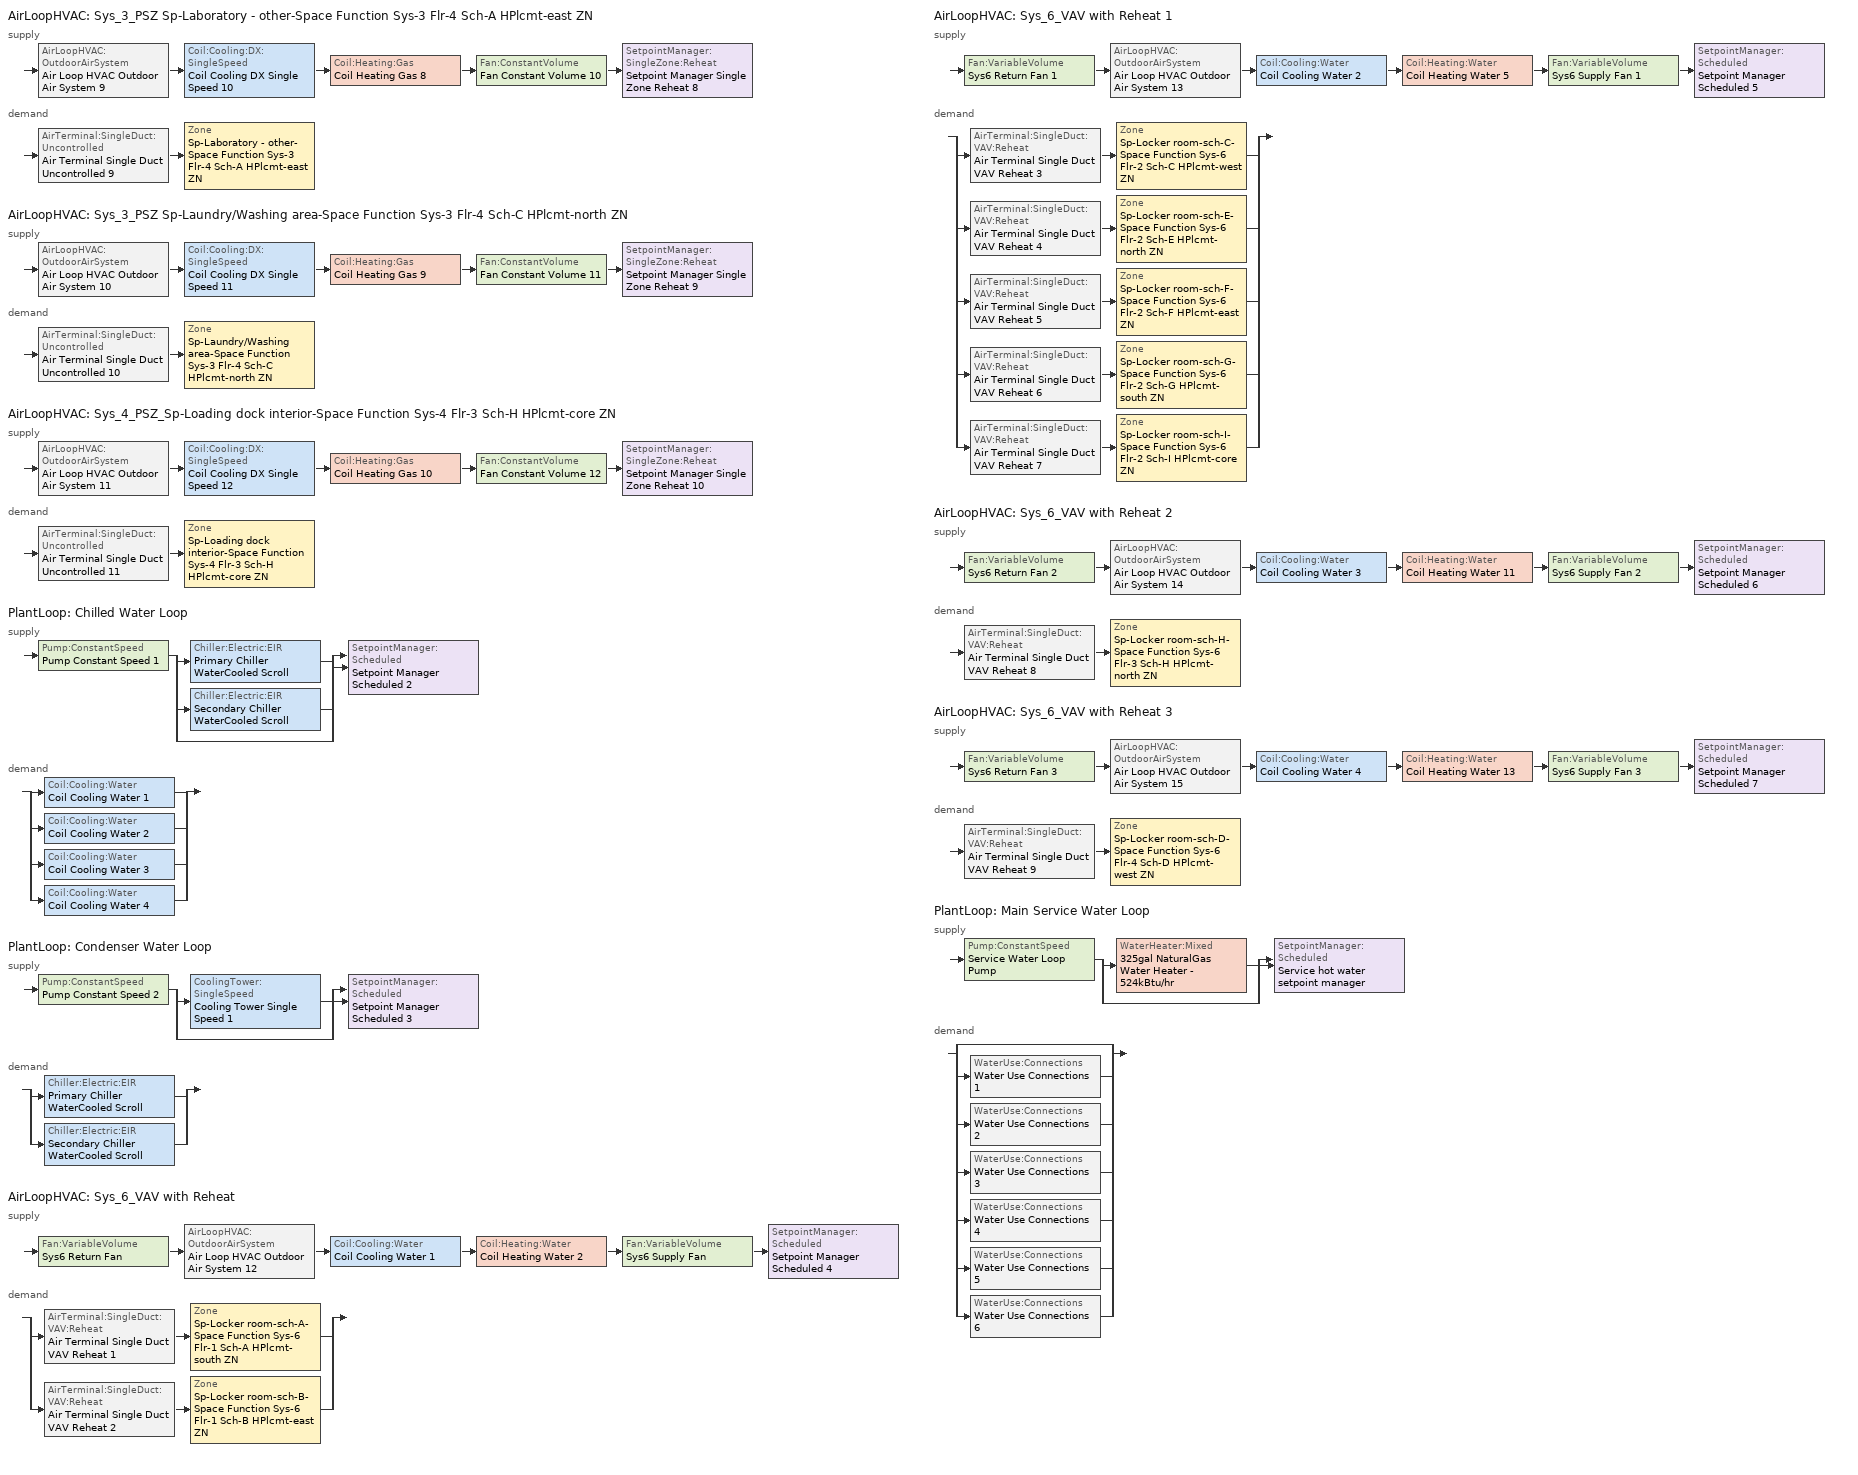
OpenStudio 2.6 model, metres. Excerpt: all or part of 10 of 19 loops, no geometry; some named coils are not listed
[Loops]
AirLoopHVAC 'Sys_3_PSZ Sp-Laboratory - other-Space Function Sys-3 Flr-4 Sch-A HPlcmt-east ZN'
 supply: AirLoopHVAC:OutdoorAirSystem 'Air Loop HVAC Outdoor Air System 9' > Coil:Cooling:DX:SingleSpeed 'Coil Cooling DX Single Speed 10' > Coil:Heating:Gas 'Coil Heating Gas 8' > Fan:ConstantVolume 'Fan Constant Volume 10' > SetpointManager:SingleZone:Reheat 'Setpoint Manager Single Zone Reheat 8'
 demand: AirTerminal:SingleDuct:Uncontrolled 'Air Terminal Single Duct Uncontrolled 9' > Zone 'Sp-Laboratory - other-Space Function Sys-3 Flr-4 Sch-A HPlcmt-east ZN'
AirLoopHVAC 'Sys_3_PSZ Sp-Laundry/Washing area-Space Function Sys-3 Flr-4 Sch-C HPlcmt-north ZN'
 supply: AirLoopHVAC:OutdoorAirSystem 'Air Loop HVAC Outdoor Air System 10' > Coil:Cooling:DX:SingleSpeed 'Coil Cooling DX Single Speed 11' > Coil:Heating:Gas 'Coil Heating Gas 9' > Fan:ConstantVolume 'Fan Constant Volume 11' > SetpointManager:SingleZone:Reheat 'Setpoint Manager Single Zone Reheat 9'
 demand: AirTerminal:SingleDuct:Uncontrolled 'Air Terminal Single Duct Uncontrolled 10' > Zone 'Sp-Laundry/Washing area-Space Function Sys-3 Flr-4 Sch-C HPlcmt-north ZN'
AirLoopHVAC 'Sys_4_PSZ_Sp-Loading dock interior-Space Function Sys-4 Flr-3 Sch-H HPlcmt-core ZN'
 supply: AirLoopHVAC:OutdoorAirSystem 'Air Loop HVAC Outdoor Air System 11' > Coil:Cooling:DX:SingleSpeed 'Coil Cooling DX Single Speed 12' > Coil:Heating:Gas 'Coil Heating Gas 10' > Fan:ConstantVolume 'Fan Constant Volume 12' > SetpointManager:SingleZone:Reheat 'Setpoint Manager Single Zone Reheat 10'
 demand: AirTerminal:SingleDuct:Uncontrolled 'Air Terminal Single Duct Uncontrolled 11' > Zone 'Sp-Loading dock interior-Space Function Sys-4 Flr-3 Sch-H HPlcmt-core ZN'
PlantLoop 'Chilled Water Loop'
 supply: Pump:ConstantSpeed 'Pump Constant Speed 1' > split
  | Chiller:Electric:EIR 'Primary Chiller WaterCooled Scroll'
  | Chiller:Electric:EIR 'Secondary Chiller WaterCooled Scroll'
  | bypass
  join > SetpointManager:Scheduled 'Setpoint Manager Scheduled 2'
 demand: split
  | Coil:Cooling:Water 'Coil Cooling Water 1'
  | Coil:Cooling:Water 'Coil Cooling Water 2'
  | Coil:Cooling:Water 'Coil Cooling Water 3'
  | Coil:Cooling:Water 'Coil Cooling Water 4'
PlantLoop 'Condenser Water Loop'
 supply: Pump:ConstantSpeed 'Pump Constant Speed 2' > split
  | CoolingTower:SingleSpeed 'Cooling Tower Single Speed 1'
  | bypass
  join > SetpointManager:Scheduled 'Setpoint Manager Scheduled 3'
 demand: split
  | Chiller:Electric:EIR 'Primary Chiller WaterCooled Scroll'
  | Chiller:Electric:EIR 'Secondary Chiller WaterCooled Scroll'
AirLoopHVAC 'Sys_6_VAV with Reheat'
 supply: Fan:VariableVolume 'Sys6 Return Fan' > AirLoopHVAC:OutdoorAirSystem 'Air Loop HVAC Outdoor Air System 12' > Coil:Cooling:Water 'Coil Cooling Water 1' > Coil:Heating:Water 'Coil Heating Water 2' > Fan:VariableVolume 'Sys6 Supply Fan' > SetpointManager:Scheduled 'Setpoint Manager Scheduled 4'
 demand: split
  | AirTerminal:SingleDuct:VAV:Reheat 'Air Terminal Single Duct VAV Reheat 1' > Zone 'Sp-Locker room-sch-A-Space Function Sys-6 Flr-1 Sch-A HPlcmt-south ZN'
  | AirTerminal:SingleDuct:VAV:Reheat 'Air Terminal Single Duct VAV Reheat 2' > Zone 'Sp-Locker room-sch-B-Space Function Sys-6 Flr-1 Sch-B HPlcmt-east ZN'
AirLoopHVAC 'Sys_6_VAV with Reheat 1'
 supply: Fan:VariableVolume 'Sys6 Return Fan 1' > AirLoopHVAC:OutdoorAirSystem 'Air Loop HVAC Outdoor Air System 13' > Coil:Cooling:Water 'Coil Cooling Water 2' > Coil:Heating:Water 'Coil Heating Water 5' > Fan:VariableVolume 'Sys6 Supply Fan 1' > SetpointManager:Scheduled 'Setpoint Manager Scheduled 5'
 demand: split
  | AirTerminal:SingleDuct:VAV:Reheat 'Air Terminal Single Duct VAV Reheat 3' > Zone 'Sp-Locker room-sch-C-Space Function Sys-6 Flr-2 Sch-C HPlcmt-west ZN'
  | AirTerminal:SingleDuct:VAV:Reheat 'Air Terminal Single Duct VAV Reheat 4' > Zone 'Sp-Locker room-sch-E-Space Function Sys-6 Flr-2 Sch-E HPlcmt-north ZN'
  | AirTerminal:SingleDuct:VAV:Reheat 'Air Terminal Single Duct VAV Reheat 5' > Zone 'Sp-Locker room-sch-F-Space Function Sys-6 Flr-2 Sch-F HPlcmt-east ZN'
  | AirTerminal:SingleDuct:VAV:Reheat 'Air Terminal Single Duct VAV Reheat 6' > Zone 'Sp-Locker room-sch-G-Space Function Sys-6 Flr-2 Sch-G HPlcmt-south ZN'
  | AirTerminal:SingleDuct:VAV:Reheat 'Air Terminal Single Duct VAV Reheat 7' > Zone 'Sp-Locker room-sch-I-Space Function Sys-6 Flr-2 Sch-I HPlcmt-core ZN'
AirLoopHVAC 'Sys_6_VAV with Reheat 2'
 supply: Fan:VariableVolume 'Sys6 Return Fan 2' > AirLoopHVAC:OutdoorAirSystem 'Air Loop HVAC Outdoor Air System 14' > Coil:Cooling:Water 'Coil Cooling Water 3' > Coil:Heating:Water 'Coil Heating Water 11' > Fan:VariableVolume 'Sys6 Supply Fan 2' > SetpointManager:Scheduled 'Setpoint Manager Scheduled 6'
 demand: AirTerminal:SingleDuct:VAV:Reheat 'Air Terminal Single Duct VAV Reheat 8' > Zone 'Sp-Locker room-sch-H-Space Function Sys-6 Flr-3 Sch-H HPlcmt-north ZN'
AirLoopHVAC 'Sys_6_VAV with Reheat 3'
 supply: Fan:VariableVolume 'Sys6 Return Fan 3' > AirLoopHVAC:OutdoorAirSystem 'Air Loop HVAC Outdoor Air System 15' > Coil:Cooling:Water 'Coil Cooling Water 4' > Coil:Heating:Water 'Coil Heating Water 13' > Fan:VariableVolume 'Sys6 Supply Fan 3' > SetpointManager:Scheduled 'Setpoint Manager Scheduled 7'
 demand: AirTerminal:SingleDuct:VAV:Reheat 'Air Terminal Single Duct VAV Reheat 9' > Zone 'Sp-Locker room-sch-D-Space Function Sys-6 Flr-4 Sch-D HPlcmt-west ZN'
PlantLoop 'Main Service Water Loop'
 supply: Pump:ConstantSpeed 'Service Water Loop Pump' > split
  | WaterHeater:Mixed '325gal NaturalGas Water Heater - 524kBtu/hr'
  | bypass
  join > SetpointManager:Scheduled 'Service hot water setpoint manager'
 demand: split
  | bypass
  | WaterUse:Connections 'Water Use Connections 1'
  | WaterUse:Connections 'Water Use Connections 2'
  | WaterUse:Connections 'Water Use Connections 3'
  | WaterUse:Connections 'Water Use Connections 4'
  | WaterUse:Connections 'Water Use Connections 5'
  | WaterUse:Connections 'Water Use Connections 6'
[Sizing:Zone] Zone Cooling Design Supply Air Temperature Input Method=SupplyAirTemperature; Zone Cooling Design Supply Air Temperature {C}=13; Zone Cooling Design Supply Air Temperature Difference {deltaC}=11.11; Zone Heating Design Supply Air Temperature Input Method=SupplyAirTemperature; Zone Heating Design Supply Air Temperature {C}=43; Zone Heating Design Supply Air Temperature Difference {deltaC}=11.11; Zone Cooling Design Supply Air Humidity Ratio {kg-H2O/kg-air}=0.0085; Zone Heating Design Supply Air Humidity Ratio {kg-H2O/kg-air}=0.008; Zone Heating Sizing Factor=1.3; Zone Cooling Sizing Factor=1.1; Cooling Design Air Flow Method=DesignDay; Heating Design Air Flow Method=DesignDay; Account for Dedicated Outdoor Air System=No; Dedicated Outdoor Air System Control Strategy=NeutralSupplyAir; Dedicated Outdoor Air Low Setpoint Temperature for Design {C}=autosize; Dedicated Outdoor Air High Setpoint Temperature for Design {C}=autosize
Sp-Laboratory - other-Space Function Sys-3 Flr-4 Sch-A HPlcmt-east ZN; Sp-Laundry/Washing area-Space Function Sys-3 Flr-4 Sch-C HPlcmt-north ZN; Sp-Loading dock interior-Space Function Sys-4 Flr-3 Sch-H HPlcmt-core ZN; Sp-Locker room-sch-A-Space Function Sys-6 Flr-1 Sch-A HPlcmt-south ZN; Sp-Locker room-sch-B-Space Function Sys-6 Flr-1 Sch-B HPlcmt-east ZN; Sp-Locker room-sch-F-Space Function Sys-6 Flr-2 Sch-F HPlcmt-east ZN; Sp-Locker room-sch-C-Space Function Sys-6 Flr-2 Sch-C HPlcmt-west ZN; Sp-Locker room-sch-E-Space Function Sys-6 Flr-2 Sch-E HPlcmt-north ZN; Sp-Locker room-sch-G-Space Function Sys-6 Flr-2 Sch-G HPlcmt-south ZN; Sp-Locker room-sch-I-Space Function Sys-6 Flr-2 Sch-I HPlcmt-core ZN; Sp-Locker room-sch-H-Space Function Sys-6 Flr-3 Sch-H HPlcmt-north ZN; Sp-Locker room-sch-D-Space Function Sys-6 Flr-4 Sch-D HPlcmt-west ZN
[Zone equipment]
Sp-Laboratory - other-Space Function Sys-3 Flr-4 Sch-A HPlcmt-east ZN: Air Terminal Single Duct Uncontrolled 9, Zone HVAC Baseboard Convective Water 9
Sp-Laundry/Washing area-Space Function Sys-3 Flr-4 Sch-C HPlcmt-north ZN: Air Terminal Single Duct Uncontrolled 10, Zone HVAC Baseboard Convective Water 10
Sp-Loading dock interior-Space Function Sys-4 Flr-3 Sch-H HPlcmt-core ZN: Air Terminal Single Duct Uncontrolled 11, Zone HVAC Baseboard Convective Water 11
Sp-Locker room-sch-A-Space Function Sys-6 Flr-1 Sch-A HPlcmt-south ZN: Air Terminal Single Duct VAV Reheat 1, Zone HVAC Baseboard Convective Water 12
Sp-Locker room-sch-B-Space Function Sys-6 Flr-1 Sch-B HPlcmt-east ZN: Air Terminal Single Duct VAV Reheat 2, Zone HVAC Baseboard Convective Water 13
Sp-Locker room-sch-F-Space Function Sys-6 Flr-2 Sch-F HPlcmt-east ZN: Air Terminal Single Duct VAV Reheat 5, Zone HVAC Baseboard Convective Water 16
Sp-Locker room-sch-C-Space Function Sys-6 Flr-2 Sch-C HPlcmt-west ZN: Air Terminal Single Duct VAV Reheat 3, Zone HVAC Baseboard Convective Water 14
Sp-Locker room-sch-E-Space Function Sys-6 Flr-2 Sch-E HPlcmt-north ZN: Air Terminal Single Duct VAV Reheat 4, Zone HVAC Baseboard Convective Water 15
Sp-Locker room-sch-G-Space Function Sys-6 Flr-2 Sch-G HPlcmt-south ZN: Air Terminal Single Duct VAV Reheat 6, Zone HVAC Baseboard Convective Water 17
Sp-Locker room-sch-I-Space Function Sys-6 Flr-2 Sch-I HPlcmt-core ZN: Air Terminal Single Duct VAV Reheat 7, Zone HVAC Baseboard Convective Water 18
Sp-Locker room-sch-H-Space Function Sys-6 Flr-3 Sch-H HPlcmt-north ZN: Air Terminal Single Duct VAV Reheat 8, Zone HVAC Baseboard Convective Water 19
Sp-Locker room-sch-D-Space Function Sys-6 Flr-4 Sch-D HPlcmt-west ZN: Air Terminal Single Duct VAV Reheat 9, Zone HVAC Baseboard Convective Water 20
[PlantLoop] Glycol Concentration=0; Plant Loop Volume {m3}=Autocalculate; Load Distribution Scheme=Optimal
Name | Maximum Loop Temperature {C} | Minimum Loop Temperature {C}
Chilled Water Loop; Condenser Water Loop
Main Service Water Loop | 60 | 10
[Sizing:Plant] Sizing Option=NonCoincident; Zone Timesteps in Averaging Window=1; Coincident Sizing Factor Mode=None
Name | Loop Type | Design Loop Exit Temperature {C} | Loop Design Temperature Difference {deltaC}
Chilled Water Loop | Cooling | 7 | 6
Condenser Water Loop | Condenser | 29 | 6
Main Service Water Loop | Heating | 60 | 5
[AirLoopHVAC] Availability Schedule=Always On Discrete; Design Supply Air Flow Rate {m3/s}=AutoSize
Sys_3_PSZ Sp-Laboratory - other-Space Function Sys-3 Flr-4 Sch-A HPlcmt-east ZN; Sys_3_PSZ Sp-Laundry/Washing area-Space Function Sys-3 Flr-4 Sch-C HPlcmt-north ZN; Sys_4_PSZ_Sp-Loading dock interior-Space Function Sys-4 Flr-3 Sch-H HPlcmt-core ZN; Sys_6_VAV with Reheat; Sys_6_VAV with Reheat 1; Sys_6_VAV with Reheat 2; Sys_6_VAV with Reheat 3
[Sizing:System] Type of Load to Size On=Sensible; Design Outdoor Air Flow Rate {m3/s}=Autosize; Preheat Design Temperature {C}=7; Preheat Design Humidity Ratio {kg-H2O/kg-Air}=0.008; Precool Design Humidity Ratio {kg-H2O/kg-Air}=0.008; Central Cooling Design Supply Air Temperature {C}=13; Sizing Option=NonCoincident; 100% Outdoor Air in Cooling=No; 100% Outdoor Air in Heating=No; Central Cooling Design Supply Air Humidity Ratio {kg-H2O/kg-Air}=0.0085; Central Heating Design Supply Air Humidity Ratio {kg-H2O/kg-Air}=0.008; Cooling Design Air Flow Method=DesignDay; Cooling Design Air Flow Rate {m3/s}=0; Heating Design Air Flow Method=DesignDay; Heating Design Air Flow Rate {m3/s}=0; System Outdoor Air Method=ZoneSum; Zone Maximum Outdoor Air Fraction=1; Cooling Supply Air Flow Rate Per Floor Area {m3/s-m2}=0.00996765; Cooling Fraction of Autosized Cooling Supply Air Flow Rate=1; Cooling Supply Air Flow Rate Per Unit Cooling Capacity {m3/s-W}=3.94755e-05; Heating Supply Air Flow Rate Per Floor Area {m3/s-m2}=0.00996765; Heating Fraction of Autosized Heating Supply Air Flow Rate=1; Heating Fraction of Autosized Cooling Supply Air Flow Rate=1; Heating Supply Air Flow Rate Per Unit Heating Capacity {m3/s-W}=3.15882e-05; Cooling Design Capacity Method=CoolingDesignCapacity; Cooling Design Capacity {W}=autosize; Cooling Design Capacity Per Floor Area {W/m2}=234.7; Fraction of Autosized Cooling Design Capacity=1; Heating Design Capacity Method=HeatingDesignCapacity; Heating Design Capacity {W}=autosize; Heating Design Capacity Per Floor Area {W/m2}=157; Fraction of Autosized Heating Design Capacity=1; Central Cooling Capacity Control Method=OnOff
Name | Minimum System Air Flow Ratio | Precool Design Temperature {C} | Central Heating Design Supply Air Temperature {C}
Sys_3_PSZ Sp-Laboratory - other-Space Function Sys-3 Flr-4 Sch-A HPlcmt-east ZN; Sys_3_PSZ Sp-Laundry/Washing area-Space Function Sys-3 Flr-4 Sch-C HPlcmt-north ZN; Sys_4_PSZ_Sp-Loading dock interior-Space Function Sys-4 Flr-3 Sch-H HPlcmt-core ZN | 1 | 13 | 43
Sys_6_VAV with Reheat; Sys_6_VAV with Reheat 1; Sys_6_VAV with Reheat 2; Sys_6_VAV with Reheat 3 | 0.3 | 12.8 | 13.1
[Fan:ConstantVolume] Availability Schedule=Always On Discrete; Maximum Flow Rate {m3/s}=AutoSize
Fan Constant Volume 10; Fan Constant Volume 11; Fan Constant Volume 12
[Coil:Cooling:DX:SingleSpeed] Availability Schedule=Always On Discrete; Rated Total Cooling Capacity {W}=autosize; Rated Sensible Heat Ratio=autosize; Rated COP {W/W}=3; Rated Air Flow Rate {m3/s}=autosize; Rated Evaporator Fan Power Per Volume Flow Rate {W/(m3/s)}=773.3; Condenser Type=AirCooled; Evaporative Condenser Effectiveness=0; Evaporative Condenser Air Flow Rate {m3/s}=Autosize; Evaporative Condenser Pump Rated Power Consumption {W}=Autosize; Crankcase Heater Capacity {W}=0; Maximum Outdoor Dry-Bulb Temperature for Crankcase Heater Operation {C}=0; Basin Heater Capacity {W/K}=0; Basin Heater Setpoint Temperature {C}=10
Name | Total Cooling Capacity Function of Temperature Curve | Total Cooling Capacity Function of Flow Fraction Curve | Energy Input Ratio Function of Temperature Curve | Energy Input Ratio Function of Flow Fraction Curve | Part Load Fraction Correlation Curve
Coil Cooling DX Single Speed 10 | Curve Biquadratic 19 | Curve Quadratic 26 | Curve Biquadratic 20 | Curve Quadratic 27 | Curve Quadratic 28
Coil Cooling DX Single Speed 11 | Curve Biquadratic 21 | Curve Quadratic 29 | Curve Biquadratic 22 | Curve Quadratic 30 | Curve Quadratic 31
Coil Cooling DX Single Speed 12 | Curve Biquadratic 23 | Curve Quadratic 32 | Curve Biquadratic 24 | Curve Quadratic 33 | Curve Cubic 3
[Controller:OutdoorAir] Minimum Outdoor Air Flow Rate {m3/s}=autosize; Maximum Outdoor Air Flow Rate {m3/s}=Autosize; Economizer Control Type=NoEconomizer; Economizer Control Action Type=ModulateFlow; Economizer Maximum Limit Dry-Bulb Temperature {C}=28; Economizer Maximum Limit Enthalpy {J/kg}=64000; Economizer Minimum Limit Dry-Bulb Temperature {C}=-100; Lockout Type=NoLockout; Minimum Limit Type=FixedMinimum; High Humidity Control=No; Heat Recovery Bypass Control Type=BypassWhenWithinEconomizerLimits
Name | Controller Mechanical Ventilation
Controller Outdoor Air 9 | Controller Mechanical Ventilation 9
Controller Outdoor Air 10 | Controller Mechanical Ventilation 10
Controller Outdoor Air 11 | Controller Mechanical Ventilation 11
Controller Outdoor Air 12 | Controller Mechanical Ventilation 12
Controller Outdoor Air 13 | Controller Mechanical Ventilation 13
Controller Outdoor Air 14 | Controller Mechanical Ventilation 14
Controller Outdoor Air 15 | Controller Mechanical Ventilation 15
[Controller:MechanicalVentilation] Availability Schedule=Always On Discrete; System Outdoor Air Method=ZoneSum
Controller Mechanical Ventilation 9; Controller Mechanical Ventilation 10; Controller Mechanical Ventilation 11; Controller Mechanical Ventilation 12; Controller Mechanical Ventilation 13; Controller Mechanical Ventilation 14; Controller Mechanical Ventilation 15
[AirLoopHVAC:OutdoorAirSystem]
Name | Controller
Air Loop HVAC Outdoor Air System 9 | Controller Outdoor Air 9
Air Loop HVAC Outdoor Air System 10 | Controller Outdoor Air 10
Air Loop HVAC Outdoor Air System 11 | Controller Outdoor Air 11
Air Loop HVAC Outdoor Air System 12 | Controller Outdoor Air 12
Air Loop HVAC Outdoor Air System 13 | Controller Outdoor Air 13
Air Loop HVAC Outdoor Air System 14 | Controller Outdoor Air 14
Air Loop HVAC Outdoor Air System 15 | Controller Outdoor Air 15
[Controller:WaterCoil] Action=Reverse; Minimum Actuated Flow {m3/s}=0
Name | Water Coil
Controller Water Coil 3 | Coil Cooling Water 1
Controller Water Coil 7 | Coil Cooling Water 2
Controller Water Coil 14 | Coil Cooling Water 3
Controller Water Coil 17 | Coil Cooling Water 4
[SetpointManager:Scheduled] Control Variable=Temperature
Name | Schedule
Setpoint Manager Scheduled 2 | CHW Temp
Setpoint Manager Scheduled 3 | CW Temp
Setpoint Manager Scheduled 4 | Supply Air Temp
Setpoint Manager Scheduled 5 | Supply Air Temp 1
Setpoint Manager Scheduled 6 | Supply Air Temp 2
Setpoint Manager Scheduled 7 | Supply Air Temp 3
Service hot water setpoint manager | Service Water Loop Temp - 140F
[AirTerminal:SingleDuct:Uncontrolled] Availability Schedule=Always On Discrete; Maximum Air Flow Rate {m3/s}=AutoSize
Air Terminal Single Duct Uncontrolled 9; Air Terminal Single Duct Uncontrolled 10; Air Terminal Single Duct Uncontrolled 11
[Coil:Heating:Gas] Availability Schedule=Always On Discrete; Gas Burner Efficiency=0.8; Nominal Capacity {W}=AutoSize; Parasitic Electric Load {W}=0; Parasitic Gas Load {W}=0
Coil Heating Gas 8; Coil Heating Gas 9; Coil Heating Gas 10
[SetpointManager:SingleZone:Reheat] Minimum Supply Air Temperature {C}=13; Maximum Supply Air Temperature {C}=43
Name | Control Zone
Setpoint Manager Single Zone Reheat 8 | Sp-Laboratory - other-Space Function Sys-3 Flr-4 Sch-A HPlcmt-east ZN
Setpoint Manager Single Zone Reheat 9 | Sp-Laundry/Washing area-Space Function Sys-3 Flr-4 Sch-C HPlcmt-north ZN
Setpoint Manager Single Zone Reheat 10 | Sp-Loading dock interior-Space Function Sys-4 Flr-3 Sch-H HPlcmt-core ZN
[Pump:ConstantSpeed] Rated Flow Rate {m3/s}=autosize; Rated Power Consumption {W}=autosize; Motor Efficiency=0.9; Fraction of Motor Inefficiencies to Fluid Stream=0; Pump Control Type=Intermittent; Design Power Sizing Method=PowerPerFlowPerPressure; Design Electric Power per Unit Flow Rate {W/(m3/s)}=348701.1; Design Shaft Power per Unit Flow Rate per Unit Head {W-s/m3-Pa}=1.28205
Name | Rated Pump Head {Pa}
Pump Constant Speed 1; Pump Constant Speed 2 | 179352
Service Water Loop Pump | 320408
[Chiller:Electric:EIR] Reference Capacity {W}=Autosize; Reference COP {W/W}=5.5; Condenser Type=WaterCooled; Design Heat Recovery Water Flow Rate {m3/s}=0; Sizing Factor=1; Basin Heater Capacity {W/K}=0; Basin Heater Setpoint Temperature {C}=10
Name | Cooling Capacity Function of Temperature Curve | Electric Input to Cooling Output Ratio Function of Temperature Curve | Electric Input to Cooling Output Ratio Function of Part Load Ratio Curve
Primary Chiller WaterCooled Scroll | Curve Biquadratic 25 | Curve Biquadratic 26 | Curve Quadratic 34
Secondary Chiller WaterCooled Scroll | Curve Biquadratic 27 | Curve Biquadratic 28 | Curve Quadratic 35
[CoolingTower:SingleSpeed]
Cooling Tower Single Speed 1: Design Water Flow Rate {m3/s}=autosize; Design Air Flow Rate {m3/s}=autosize; Fan Power at Design Air Flow Rate {W}=autosize; U-Factor Times Area Value at Design Air Flow Rate {W/K}=autosize; Air Flow Rate in Free Convection Regime {m3/s}=autosize; U-Factor Times Area Value at Free Convection Air Flow Rate {W/K}=autosize; Performance Input Method=UFactorTimesAreaAndDesignWaterFlowRate; Free Convection Capacity {W}=0; Basin Heater Capacity {W/K}=0; Evaporation Loss Mode=LossFactor; Evaporation Loss Factor {percent/K}=0.2; Drift Loss Percent {percent}=0.008; Blowdown Calculation Mode=ConcentrationRatio; Blowdown Concentration Ratio=3; Capacity Control=FanCycling; Number of Cells=1; Cell Control=MinimalCell; Cell Minimum  Water Flow Rate Fraction=0.33; Cell Maximum Water Flow Rate Fraction=2.5; Sizing Factor=1; Free Convection Air Flow Rate Sizing Factor=0.1; Free Convection U-Factor Times Area Value Sizing Factor=0.1; Heat Rejection Capacity and Nominal Capacity Sizing Ratio=1.25; Free Convection Nominal Capacity Sizing Factor=0.1; Design Inlet Air Dry-Bulb Temperature {C}=35; Design Inlet Air Wet-Bulb Temperature {C}=24; Design Approach Temperature {deltaC}=5; Design Range Temperature {deltaC}=6
[Fan:VariableVolume] Availability Schedule=Always On Discrete; Fan Efficiency=0.6045; Pressure Rise {Pa}=1017.592; Maximum Flow Rate {m3/s}=Autosize; Fan Power Minimum Flow Rate Input Method=FixedFlowRate; Fan Power Minimum Flow Fraction=0; Fan Power Minimum Air Flow Rate {m3/s}=0; Motor Efficiency=0.93; Motor In Airstream Fraction=1; Fan Power Coefficient 1=0.0407599; Fan Power Coefficient 2=0.088045; Fan Power Coefficient 3=-0.0729261; Fan Power Coefficient 4=0.94374; Fan Power Coefficient 5=0
Sys6 Supply Fan; Sys6 Return Fan; Sys6 Supply Fan 1; Sys6 Return Fan 1; Sys6 Supply Fan 2; Sys6 Return Fan 2; Sys6 Supply Fan 3; Sys6 Return Fan 3
[Coil:Cooling:Water] Availability Schedule=Always On Discrete
Coil Cooling Water 1; Coil Cooling Water 2; Coil Cooling Water 3; Coil Cooling Water 4
[AirTerminal:SingleDuct:VAV:Reheat] Availability Schedule=Always On Discrete; Maximum Air Flow Rate {m3/s}=AutoSize; Zone Minimum Air Flow Input Method=Constant; Constant Minimum Air Flow Fraction=0.3; Maximum Hot Water or Steam Flow Rate {m3/s}=AutoSize; Minimum Hot Water or Steam Flow Rate {m3/s}=0; Convergence Tolerance=0.001; Damper Heating Action=Normal; Maximum Flow per Zone Floor Area During Reheat {m3/s-m2}=AutoSize; Maximum Flow Fraction During Reheat=AutoSize; Maximum Reheat Air Temperature {C}=43; Control For Outdoor Air=No
Name | Fixed Minimum Air Flow Rate {m3/s} | Reheat Coil
Air Terminal Single Duct VAV Reheat 1 | 3.75 | Coil Heating Water 3
Air Terminal Single Duct VAV Reheat 2 | 3.75 | Coil Heating Water 4
Air Terminal Single Duct VAV Reheat 3 | 3.75 | Coil Heating Water 6
Air Terminal Single Duct VAV Reheat 4 | 3.75 | Coil Heating Water 7
Air Terminal Single Duct VAV Reheat 5 | 3.75 | Coil Heating Water 8
Air Terminal Single Duct VAV Reheat 6 | 3.75 | Coil Heating Water 9
Air Terminal Single Duct VAV Reheat 7 | 5 | Coil Heating Water 10
Air Terminal Single Duct VAV Reheat 8 | 3.75 | Coil Heating Water 12
Air Terminal Single Duct VAV Reheat 9 | 3.75 | Coil Heating Water 14
[WaterHeater:Mixed]
325gal NaturalGas Water Heater - 524kBtu/hr: Tank Volume {m3}=1.22968; Setpoint Temperature Schedule=Service Water Loop Temp - 140F; Deadband Temperature Difference {deltaC}=2; Maximum Temperature Limit {C}=82.2222; Heater Control Type=Cycle; Heater Maximum Capacity {W}=153474; Heater Fuel Type=NaturalGas; Heater Thermal Efficiency=0.8; Off Cycle Parasitic Fuel Consumption Rate {W}=20; Off Cycle Parasitic Fuel Type=NaturalGas; Off Cycle Parasitic Heat Fraction to Tank=0.8; On Cycle Parasitic Fuel Type=NaturalGas; Ambient Temperature Indicator=Schedule; Ambient Temperature Schedule=Water Heater Ambient Temp Schedule - 70F; Off Cycle Loss Coefficient to Ambient Temperature {W/K}=6; On Cycle Loss Coefficient to Ambient Temperature {W/K}=6; Use Side Effectiveness=1; Source Side Effectiveness=1; Use Side Design Flow Rate {m3/s}=autosize; Source Side Design Flow Rate {m3/s}=autosize; Indirect Water Heating Recovery Time {hr}=1.5; Source Side Flow Control Mode=IndirectHeatPrimarySetpoint
[WaterUse:Connections]
Name | Water Use Equipment Name 1
Water Use Connections 1 | Guest room-space function Service Water Use 5.05gal/min
Water Use Connections 2 | Laboratory - classrooms-space function Service Water Use 1.42gal/min
Water Use Connections 3 | Laboratory - other-space function Service Water Use 1.42gal/min
Water Use Connections 4 | Laundry/washing area-space function Service Water Use 0.47gal/min
Water Use Connections 5 | Lobby - hotel-space function Service Water Use 0.47gal/min
Water Use Connections 6 | Lobby - space designed to ansi/ies rp-28 (used primarily by residents)-space function Service Water Use 0.47gal/min
[WaterUse:Equipment:Definition]
Name | Peak Flow Rate {m3/s} | Target Temperature Schedule | Sensible Fraction Schedule | Latent Fraction Schedule
Guest room-space function Service Water Use Def 5.05gal/min | 0.000318674 | Schedule Ruleset 5 | Schedule Ruleset 3 | Schedule Ruleset 4
Laboratory - classrooms-space function Service Water Use Def 1.42gal/min | 8.96271e-05 | Schedule Ruleset 8 | Schedule Ruleset 6 | Schedule Ruleset 7
Laboratory - other-space function Service Water Use Def 1.42gal/min | 8.96271e-05 | Schedule Ruleset 11 | Schedule Ruleset 9 | Schedule Ruleset 10
Laundry/washing area-space function Service Water Use Def 0.47gal/min | 2.98757e-05 | Schedule Ruleset 14 | Schedule Ruleset 12 | Schedule Ruleset 13
Lobby - hotel-space function Service Water Use Def 0.47gal/min | 2.98757e-05 | Schedule Ruleset 17 | Schedule Ruleset 15 | Schedule Ruleset 16
Lobby - space designed to ansi/ies rp-28 (used primarily by residents)-space function Service Water Use Def 0.47gal/min | 2.98757e-05 | Schedule Ruleset 20 | Schedule Ruleset 18 | Schedule Ruleset 19
[WaterUse:Equipment]
Name | Water Use Equipment Definition | Space | Flow Rate Fraction Schedule
Guest room-space function Service Water Use 5.05gal/min | Guest room-space function Service Water Use Def 5.05gal/min | Guest room-Space Function | NECB-F-Service Water Heating
Laboratory - classrooms-space function Service Water Use 1.42gal/min | Laboratory - classrooms-space function Service Water Use Def 1.42gal/min | Laboratory - classrooms-Space Function | NECB-D-Service Water Heating
Laboratory - other-space function Service Water Use 1.42gal/min | Laboratory - other-space function Service Water Use Def 1.42gal/min | Laboratory - other-Space Function | NECB-A-Service Water Heating
Laundry/washing area-space function Service Water Use 0.47gal/min | Laundry/washing area-space function Service Water Use Def 0.47gal/min | Laundry/Washing area-Space Function | NECB-C-Service Water Heating
Lobby - hotel-space function Service Water Use 0.47gal/min | Lobby - hotel-space function Service Water Use Def 0.47gal/min | Lobby - hotel-Space Function | NECB-H-Service Water Heating
Lobby - space designed to ansi/ies rp-28 (used primarily by residents)-space function Service Water Use 0.47gal/min | Lobby - space designed to ansi/ies rp-28 (used primarily by residents)-space function Service Water Use Def 0.47gal/min | Lobby - space designed to ANSI/IES RP-28 (used primarily by residents)-Space Function | NECB-B-Service Water Heating
[Schedule:Ruleset]
Name | Default Day Schedule
CHW Temp | Schedule Day 4
CW Temp | Schedule Day 5
Supply Air Temp | Supply Air Temp Default
Supply Air Temp 1 | Supply Air Temp Default 1
Supply Air Temp 2 | Supply Air Temp Default 2
Supply Air Temp 3 | Supply Air Temp Default 3
Service Water Loop Temp - 140F | Service Water Loop Temp - 140F Default
Water Heater Ambient Temp Schedule - 70F | Water Heater Ambient Temp Schedule - 70F Default
Schedule Ruleset 3 | Schedule Day 8
Schedule Ruleset 4 | Schedule Day 9
Schedule Ruleset 5 | Schedule Day 10
NECB-F-Service Water Heating | NECB-F-Service Water Heating Default
Schedule Ruleset 6 | Schedule Day 11
Schedule Ruleset 7 | Schedule Day 12
Schedule Ruleset 8 | Schedule Day 13
NECB-D-Service Water Heating | NECB-D-Service Water Heating Default
Schedule Ruleset 9 | Schedule Day 14
Schedule Ruleset 10 | Schedule Day 15
Schedule Ruleset 11 | Schedule Day 16
NECB-A-Service Water Heating | NECB-A-Service Water Heating Default
Schedule Ruleset 12 | Schedule Day 17
Schedule Ruleset 13 | Schedule Day 18
Schedule Ruleset 14 | Schedule Day 19
NECB-C-Service Water Heating | NECB-C-Service Water Heating Default
Schedule Ruleset 15 | Schedule Day 20
Schedule Ruleset 16 | Schedule Day 21
Schedule Ruleset 17 | Schedule Day 22
NECB-H-Service Water Heating | NECB-H-Service Water Heating Default
Schedule Ruleset 18 | Schedule Day 23
Schedule Ruleset 19 | Schedule Day 24
Schedule Ruleset 20 | Schedule Day 25
NECB-B-Service Water Heating | NECB-B-Service Water Heating Default
[Schedule:Day]
Schedule Day 4; wkdCHW Temp 1; satCHW Temp 1; sunCHW Temp 1: 1, 0, 7, 2, 0, 7, 3, 0, 7, 4, 0, 7, 5, 0, 7, 6, 0, 7, 7, 0, 7, 8, 0, 7, 9, 0, 7, 10, 0, 7, 11, 0, 7, 12, 0, 7, 13, 0, 7, 14, 0, 7, 15, 0, 7, 16, 0, 7, 17, 0, 7, 18, 0, 7, 19, 0, 7, 20, 0, 7, 21, 0, 7, 22, 0, 7, 23, 0, 7, 24, 0, 7
Schedule Day 5; wkdCW Temp 1; satCW Temp 1; sunCW Temp 1: 1, 0, 29, 2, 0, 29, 3, 0, 29, 4, 0, 29, 5, 0, 29, 6, 0, 29, 7, 0, 29, 8, 0, 29, 9, 0, 29, 10, 0, 29, 11, 0, 29, 12, 0, 29, 13, 0, 29, 14, 0, 29, 15, 0, 29, 16, 0, 29, 17, 0, 29, 18, 0, 29, 19, 0, 29, 20, 0, 29, 21, 0, 29, 22, 0, 29, 23, 0, 29, 24, 0, 29
Supply Air Temp Default; Supply Air Temp Default 1; Supply Air Temp Default 2; Supply Air Temp Default 3: 24, 0, 13
Service Water Loop Temp - 140F Default; Schedule Day 10; Schedule Day 13; Schedule Day 16; Schedule Day 19; Schedule Day 22; Schedule Day 25: 24, 0, 60
Water Heater Ambient Temp Schedule - 70F Default: 24, 0, 21.1111
Schedule Day 8; Schedule Day 11; Schedule Day 14; Schedule Day 17; Schedule Day 20; Schedule Day 23: 24, 0, 0.2
Schedule Day 9; Schedule Day 12; NECB-D-Service Water Heating Sat Day; NECB-D-Service Water Heating Sun|Hol Day; Schedule Day 15; NECB-A-Service Water Heating Sat Day; NECB-A-Service Water Heating Sun|Hol Day; Schedule Day 18; Schedule Day 21; Schedule Day 24: 24, 0, 0.05
NECB-F-Service Water Heating Default; NECB-F-Service Water Heating Default|Wkdy Day; NECB-F-Service Water Heating Sat Day; NECB-F-Service Water Heating Sun|Hol Day: 1, 0, 0.35, 2, 0, 0.21, 3, 0, 0.14, 5, 0, 0.07, 6, 0, 0.14, 7, 0, 0.28, 8, 0, 0.42, 9, 0, 0.63, 10, 0, 0.49, 12, 0, 0.35, 13, 0, 0.28, 14, 0, 0.35, 15, 0, 0.28, 19, 0, 0.21, 20, 0, 0.35, 24, 0, 0.49
NECB-D-Service Water Heating Default; NECB-D-Service Water Heating Default|Wkdy Day: 8, 0, 0.05, 10, 0, 0.5, 16, 0, 0.9, 17, 0, 0.7, 18, 0, 0.3, 21, 0, 0.5, 22, 0, 0.3, 24, 0, 0.05
NECB-A-Service Water Heating Default; NECB-A-Service Water Heating Default|Wkdy Day: 7, 0, 0.05, 8, 0, 0.1, 10, 0, 0.5, 16, 0, 0.9, 17, 0, 0.7, 18, 0, 0.5, 19, 0, 0.3, 22, 0, 0.2, 24, 0, 0.05
NECB-C-Service Water Heating Default; NECB-C-Service Water Heating Default|Wkdy Day: 8, 0, 0.05, 9, 0, 0.1, 10, 0, 0.2, 11, 0, 0.3, 12, 0, 0.4, 16, 0, 0.8, 17, 0, 0.6, 18, 0, 0.4, 19, 0, 0.3, 21, 0, 0.2, 24, 0, 0.05
NECB-C-Service Water Heating Sat Day: 8, 0, 0.05, 9, 0, 0.1, 10, 0, 0.2, 11, 0, 0.3, 12, 0, 0.5, 16, 0, 0.9, 17, 0, 0.7, 18, 0, 0.5, 19, 0, 0.3, 21, 0, 0.2, 24, 0, 0.05
NECB-C-Service Water Heating Sun|Hol Day: 8, 0, 0.05, 9, 0, 0.1, 10, 0, 0.2, 11, 0, 0.3, 12, 0, 0.5, 17, 0, 0.9, 18, 0, 0.5, 19, 0, 0.3, 24, 0, 0.05
NECB-H-Service Water Heating Default; NECB-H-Service Water Heating Default|Wkdy Day; NECB-H-Service Water Heating Sat Day; NECB-H-Service Water Heating Sun|Hol Day: 24, 0, 0.9
NECB-B-Service Water Heating Default; NECB-B-Service Water Heating Default|Wkdy Day: 1, 0, 0.6, 2, 0, 0.5, 9, 0, 0.05, 11, 0, 0.7, 12, 0, 0.4, 13, 0, 0.5, 15, 0, 0.6, 16, 0, 0.4, 18, 0, 0.3, 19, 0, 0.4, 20, 0, 0.5, 22, 0, 0.8, 24, 0, 0.9
NECB-B-Service Water Heating Sat Day: 1, 0, 0.7, 2, 0, 0.6, 9, 0, 0.05, 11, 0, 0.7, 12, 0, 0.4, 13, 0, 0.5, 15, 0, 0.6, 16, 0, 0.4, 18, 0, 0.3, 19, 0, 0.4, 20, 0, 0.5, 22, 0, 0.8, 24, 0, 0.9
NECB-B-Service Water Heating Sun|Hol Day: 1, 0, 0.5, 2, 0, 0.6, 9, 0, 0.05, 11, 0, 0.7, 12, 0, 0.4, 13, 0, 0.5, 15, 0, 0.6, 16, 0, 0.4, 18, 0, 0.3, 19, 0, 0.4, 20, 0, 0.5, 22, 0, 0.8, 24, 0, 0.5
[Schedule:Rule] Date Specification Type=DateRange; Start Month=1; Start Day=1; End Month=12; End Day=31
Name | Schedule Ruleset | Rule Order | Day Schedule | Apply Sunday | Apply Monday | Apply Tuesday | Apply Wednesday | Apply Thursday | Apply Friday | Apply Saturday
wkdCHW Temp rule | CHW Temp | 2 | wkdCHW Temp 1 | No | Yes | Yes | Yes | Yes | Yes | No
satCHW Temprule | CHW Temp | 1 | satCHW Temp 1 | No | No | No | No | No | No | Yes
sunCHW Temprule | CHW Temp | 0 | sunCHW Temp 1 | Yes | No | No | No | No | No | No
wkdCW Temp rule | CW Temp | 2 | wkdCW Temp 1 | No | Yes | Yes | Yes | Yes | Yes | No
satCW Temprule | CW Temp | 1 | satCW Temp 1 | No | No | No | No | No | No | Yes
sunCW Temprule | CW Temp | 0 | sunCW Temp 1 | Yes | No | No | No | No | No | No
Schedule Rule 152 | NECB-F-Service Water Heating | 2 | NECB-F-Service Water Heating Default|Wkdy Day |  | Yes | Yes | Yes | Yes | Yes
Schedule Rule 153 | NECB-F-Service Water Heating | 1 | NECB-F-Service Water Heating Sat Day |  |  |  |  |  |  | Yes
Schedule Rule 154 | NECB-F-Service Water Heating | 0 | NECB-F-Service Water Heating Sun|Hol Day | Yes
Schedule Rule 155 | NECB-D-Service Water Heating | 2 | NECB-D-Service Water Heating Default|Wkdy Day |  | Yes | Yes | Yes | Yes | Yes
Schedule Rule 156 | NECB-D-Service Water Heating | 1 | NECB-D-Service Water Heating Sat Day |  |  |  |  |  |  | Yes
Schedule Rule 157 | NECB-D-Service Water Heating | 0 | NECB-D-Service Water Heating Sun|Hol Day | Yes
Schedule Rule 158 | NECB-A-Service Water Heating | 2 | NECB-A-Service Water Heating Default|Wkdy Day |  | Yes | Yes | Yes | Yes | Yes
Schedule Rule 159 | NECB-A-Service Water Heating | 1 | NECB-A-Service Water Heating Sat Day |  |  |  |  |  |  | Yes
Schedule Rule 160 | NECB-A-Service Water Heating | 0 | NECB-A-Service Water Heating Sun|Hol Day | Yes
Schedule Rule 161 | NECB-C-Service Water Heating | 2 | NECB-C-Service Water Heating Default|Wkdy Day |  | Yes | Yes | Yes | Yes | Yes
Schedule Rule 162 | NECB-C-Service Water Heating | 1 | NECB-C-Service Water Heating Sat Day |  |  |  |  |  |  | Yes
Schedule Rule 163 | NECB-C-Service Water Heating | 0 | NECB-C-Service Water Heating Sun|Hol Day | Yes
Schedule Rule 164 | NECB-H-Service Water Heating | 2 | NECB-H-Service Water Heating Default|Wkdy Day |  | Yes | Yes | Yes | Yes | Yes
Schedule Rule 165 | NECB-H-Service Water Heating | 1 | NECB-H-Service Water Heating Sat Day |  |  |  |  |  |  | Yes
Schedule Rule 166 | NECB-H-Service Water Heating | 0 | NECB-H-Service Water Heating Sun|Hol Day | Yes
Schedule Rule 167 | NECB-B-Service Water Heating | 2 | NECB-B-Service Water Heating Default|Wkdy Day |  | Yes | Yes | Yes | Yes | Yes
Schedule Rule 168 | NECB-B-Service Water Heating | 1 | NECB-B-Service Water Heating Sat Day |  |  |  |  |  |  | Yes
Schedule Rule 169 | NECB-B-Service Water Heating | 0 | NECB-B-Service Water Heating Sun|Hol Day | Yes
[Schedule:Constant]
Always On Discrete: Value=1
[Curve:Biquadratic]
Name | Coefficient1 Constant | Coefficient2 x | Coefficient3 x**2 | Coefficient4 y | Coefficient5 y**2 | Coefficient6 x*y | Minimum Value of x | Maximum Value of x | Minimum Value of y | Maximum Value of y
Curve Biquadratic 19; Curve Biquadratic 21 | 0.942588 | 0.00954335 | 0.00068377 | -0.0110427 | 5.249e-06 | -9.72e-06 | 17 | 22 | 13 | 46
Curve Biquadratic 20; Curve Biquadratic 22 | 0.342414 | 0.034885 | -0.0006237 | 0.00497722 | 0.000437951 | -0.000728028 | 17 | 22 | 13 | 46
Curve Biquadratic 23 | 0.867905 | 0.0142459 | 0.000554364 | -0.00755748 | 3.3048e-05 | -0.000191808 | 13 | 24 | 24 | 46
Curve Biquadratic 24 | 0.116936 | 0.0284933 | -0.000411156 | 0.0214108 | 0.000161028 | -0.000679104 | 13 | 24 | 24 | 46
Curve Biquadratic 25; Curve Biquadratic 27 | 1.02152 | 0.0370359 | 0.000233248 | -0.00389405 | -6.52536e-05 | -0.000268045 | 5 | 10 | 24 | 35
Curve Biquadratic 26; Curve Biquadratic 28 | 0.701769 | -0.00452016 | 0.00053311 | -0.00549821 | 0.000544579 | -0.000729032 | 5 | 10 | 24 | 35
[Curve:Quadratic]
Name | Coefficient1 Constant | Coefficient2 x | Coefficient3 x**2 | Minimum Value of x | Maximum Value of x
Curve Quadratic 26; Curve Quadratic 29 | 0.8 | 0.2 | 0 | 0.5 | 1.5
Curve Quadratic 27; Curve Quadratic 30 | 1.1552 | -0.1808 | 0.0256 | 0.5 | 1.5
Curve Quadratic 28; Curve Quadratic 31 | 0.85 | 0.15 | 0 | 0 | 1
Curve Quadratic 32; Curve Quadratic 33 | 1 | 0 | 0 | 0 | 1
Curve Quadratic 34; Curve Quadratic 35 | 0.0636912 | 0.584888 | 0.352803 | 0 | 1
[Curve:Cubic]
Curve Cubic 3: Coefficient1 Constant=0.0277; Coefficient2 x=4.9151; Coefficient3 x**2=-8.184; Coefficient4 x**3=4.2702; Minimum Value of x=0.7; Maximum Value of x=1
